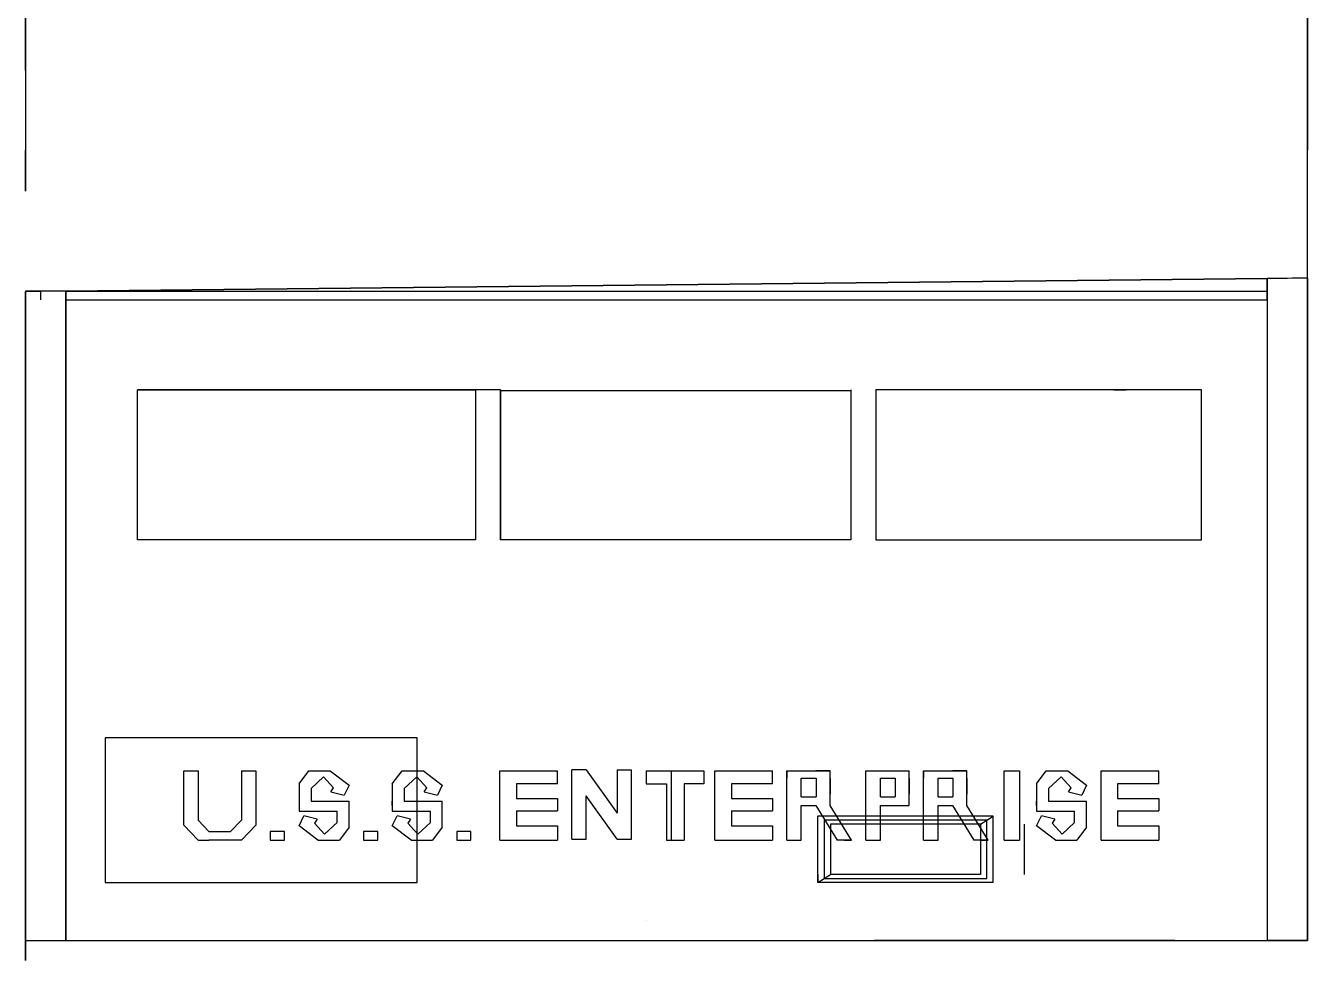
# Model space of a CAD drawing. Header units: inches. Extents: x -4.5 to 5.9, y -13.1 to 0.3.
# Drawn here: x -2.52 to 3.88, y -13.13 to -8.46 of the extents above; entities that cross this region are included whole.
import ezdxf

# ---------------------------------------------------------------- set-up
doc = ezdxf.new("R2010")
doc.units = ezdxf.units.IN
doc.header["$MEASUREMENT"] = 0

msp = doc.modelspace()

# ---------------------------------------------------------------- linework, layer by layer
at = {"extrusion": (1, -1.83697e-16, -4.28626e-16)}
for p, q in [((3.8758, -9.7188, 7.3804), (3.8758, -0.2265, 7.3804)), ((3.8758, -9.7188, 7.4804), (3.8758, -9.7188, 7.5804)), ((3.8758, -9.7188, 7.4804), (3.8758, -9.7188, 7.3804)), ((-2.4507, -9.7837, 11.6069), (-2.4507, -9.8265, 11.6069)), ((-2.4507, -9.7837, 11.6069), (-2.4507, -9.8265, 11.6069))]:
    msp.add_line(p, q, dxfattribs=at)
at = {"extrusion": (-1, 1.83697e-16, 2.22045e-16)}
msp.add_line((3.8758, -8.6825, 8.2308), (3.8758, -8.2139, 7.6724), dxfattribs=at)
at = {"extrusion": (-1.83697e-16, -1, 2.22045e-16)}
for p, q in [((3.8758, -8.338, 8.0134), (3.8758, -8.5862, 8.011)), ((3.2142, -13.0265, 7.3804), (1.7142, -13.0265, 7.3804))]:
    msp.add_line(p, q, dxfattribs=at)
at = {"extrusion": (1, -1.22467e-16, -6.6219e-17)}
for p, q in [((-2.5242, -8.4981, 8.4506), (-2.5242, -9.285, 8.4506)), ((-2.5242, -8.4981, 8.011), (-2.5242, -9.08, 8.011)), ((-2.5242, -8.4981, 8.4506), (-2.5242, -8.6825, 8.2308)), ((-2.5242, -8.6825, 8.2308), (-2.5242, -8.4981, 8.011)), ((3.8758, -8.4981, 8.011), (3.8758, -9.08, 8.011)), ((3.8758, -8.4981, 8.011), (3.8758, -8.6825, 8.2308)), ((3.8758, -8.6825, 8.2308), (3.8758, -8.4981, 8.4506))]:
    msp.add_line(p, q, dxfattribs=at)
at = {"extrusion": (-1, -3.67394e-16, 1.10218e-15)}
msp.add_line((3.8758, -9.285, 8.4506), (3.8758, -8.4981, 8.4506), dxfattribs=at)
at = {"extrusion": (1, 3.67394e-16, 9.79717e-16)}
msp.add_line((-2.5242, -9.285, 8.4506), (-2.5242, -9.08, 8.011), dxfattribs=at)
at = {"extrusion": (-1, -1.04157e-15, 3.20016e-15)}
msp.add_line((3.8758, -9.285, 8.4506), (3.8758, -9.08, 8.011), dxfattribs=at)
for p, q in [((3.6758, -9.7209, 5.0971), (-2.3242, -9.7837, 5.0971)), ((-2.3242, -9.7837, 5.4804), (3.6758, -9.7209, 5.4804)), ((3.6758, -9.7209, 5.0971), (-2.3242, -9.7837, 5.0971)), ((-2.3242, -9.7837, 5.4804), (3.6758, -9.7209, 5.4804)), ((-2.3242, -9.7837, 5.3804), (3.6758, -9.7209, 5.3804)), ((3.6758, -9.7209, 4.9971), (-2.3242, -9.7837, 4.9971)), ((3.8758, -9.7188, 7.4804), (3.6758, -9.7209, 7.4804)), ((3.8758, -9.7188, 7.4804), (3.6758, -9.7209, 7.4804)), ((3.8758, -9.7188, 7.3804), (3.6758, -9.7209, 7.3804)), ((3.6758, -9.7209, 5.1253), (3.6758, -9.7209, 5.0971)), ((3.6758, -9.8265, 5.0971), (3.6758, -9.7209, 5.0971)), ((3.6758, -9.7209, 7.4804), (3.6758, -13.0265, 7.4804)), ((3.6758, -9.7209, 5.4804), (3.6758, -9.7209, 7.4804)), ((3.6758, -9.7209, 5.4804), (3.6758, -9.8265, 5.4804)), ((3.6758, -9.7209, 5.1253), (3.6758, -9.7209, 5.0971)), ((3.6758, -9.8265, 5.0971), (3.6758, -9.7209, 5.0971)), ((3.6758, -9.7209, 7.4804), (3.6758, -13.0265, 7.4804)), ((3.6758, -9.7209, 5.4804), (3.6758, -9.7209, 7.4804)), ((3.6758, -9.7209, 5.4804), (3.6758, -9.8265, 5.4804)), ((3.6758, -9.7209, 7.3804), (3.6758, -9.7837, 7.3804)), ((3.6758, -9.8265, 4.9971), (3.6758, -9.7209, 4.9971)), ((3.6758, -9.7209, 5.3804), (3.6758, -9.7837, 5.3804)), ((3.6758, -9.7209, 7.3804), (3.6758, -9.7209, 5.3804)), ((3.6758, -9.7209, 4.9971), (3.6758, -9.7209, 5.0253)), ((3.8758, -13.0265, 7.4804), (3.8758, -9.7188, 7.4804)), ((3.8758, -9.7188, 7.4804), (3.8758, -9.7188, 5.1249)), ((3.8758, -13.0265, 7.4804), (3.8758, -9.7188, 7.4804)), ((3.8758, -9.7188, 7.4804), (3.8758, -9.7188, 5.1249)), ((3.8758, -9.7188, 7.3804), (3.8758, -9.7188, 5.0249)), ((3.8758, -9.7188, 7.3804), (3.8758, -13.0265, 7.3804)), ((-2.3242, -9.7837, 7.4804), (-2.5242, -9.7858, 7.4804)), ((-2.3242, -9.7837, 7.4804), (-2.5242, -9.7858, 7.4804)), ((-2.3242, -9.7837, 11.8042), (-2.5242, -9.7837, 11.8042)), ((-2.3242, -9.7837, 7.3804), (-2.5242, -9.7858, 7.3804)), ((-2.5242, -9.7858, 5.1403), (-2.5242, -9.7858, 7.4804)), ((-2.5242, -9.7858, 7.4804), (-2.5242, -13.0265, 7.4804)), ((-2.5242, -9.7858, 5.1403), (-2.5242, -9.7858, 7.4804)), ((-2.5242, -9.7858, 7.3804), (-2.5242, -13.0265, 7.3804)), ((-2.5242, -9.7858, 5.0403), (-2.5242, -9.7858, 7.3804)), ((-2.3242, -13.0265, 7.4804), (-2.3242, -9.7837, 7.4804)), ((-2.3242, -9.7837, 7.4804), (-2.3242, -9.7837, 5.4804)), ((-2.3242, -13.0265, 7.4804), (-2.3242, -9.7837, 7.4804)), ((-2.3242, -9.7837, 7.4804), (-2.3242, -9.7837, 5.4804)), ((-2.3242, -9.7837, 4.9971), (-2.3242, -9.7837, 5.0398)), ((-2.3242, -9.7837, 4.9971), (-2.3242, -9.8265, 4.9971)), ((-2.3242, -9.7837, 5.3804), (3.6758, -9.7837, 5.3804)), ((-2.3242, -9.7837, 7.3804), (3.6758, -9.7837, 7.3804)), ((-2.3242, -9.7837, 7.3804), (-2.3242, -9.7837, 5.3804)), ((3.6758, -9.7837, 7.3804), (3.6758, -9.7837, 5.3804)), ((-2.3242, -9.8265, 5.0971), (3.6758, -9.8265, 5.0971)), ((-2.3242, -9.8265, 5.4804), (3.6758, -9.8265, 5.4804)), ((-2.3242, -9.8265, 5.0971), (3.6758, -9.8265, 5.0971)), ((-2.3242, -9.8265, 5.4804), (3.6758, -9.8265, 5.4804)), ((-2.3242, -9.8265, 5.0502), (-2.3242, -9.8265, 4.9971)), ((-2.3242, -9.8265, 4.9971), (3.6758, -9.8265, 4.9971)), ((-2.3242, -9.8265, 5.0502), (3.6758, -9.8265, 5.0502)), ((3.6758, -9.8265, 5.1502), (3.6758, -9.8265, 5.0971)), ((3.6758, -9.8265, 5.4804), (3.6758, -9.8265, 5.1502)), ((3.6758, -9.8265, 5.1502), (3.6758, -9.8265, 5.0971)), ((3.6758, -9.8265, 5.4804), (3.6758, -9.8265, 5.1502)), ((3.6758, -9.8265, 5.0502), (3.6758, -9.8265, 4.9971)), ((2.4642, -12.6973, 6.9077), (2.4642, -12.4462, 6.6101)), ((0.5758, -12.9265, 7.5804), (0.5758, -12.9265, 7.3804)), ((-2.5242, -13.0265, 7.4804), (-2.3242, -13.0265, 7.4804)), ((-2.5242, -13.0265, 7.4804), (-2.3242, -13.0265, 7.4804)), ((-2.5242, -13.0265, 7.3804), (3.8758, -13.0265, 7.3804)), ((3.8758, -13.0265, 7.4804), (3.6758, -13.0265, 7.4804)), ((3.8758, -13.0265, 7.4804), (3.6758, -13.0265, 7.4804))]:
    msp.add_line(p, q)
at = {"extrusion": (-6.12323e-17, -1, 6.12323e-17)}
msp.add_line((-2.3242, -9.7837, 11.8042), (-2.5242, -9.7837, 11.8042), dxfattribs=at)
at = {"extrusion": (9.78233e-16, -0.8, 0.6)}
for p, q in [((-0.1536, -10.2765, 10.8804), (-1.9661, -10.2765, 10.8804)), ((-0.2783, -10.2798, 10.8761), (-0.2783, -11.0265, 9.8804)), ((-0.1536, -10.2765, 10.8804), (-0.1536, -11.0265, 9.8804)), ((-0.1533, -10.2798, 10.8761), (-0.1533, -11.0265, 9.8804)), ((1.5964, -10.2765, 10.8804), (1.5964, -11.0265, 9.8804)), ((1.7214, -10.2755, 10.8818), (1.7214, -11.0265, 9.8804)), ((2.9089, -10.2765, 10.8804), (2.9714, -10.2765, 10.8804))]:
    msp.add_line(p, q, dxfattribs=at)
at = {"color": 250, "extrusion": (-1.46707e-16, -0.798636, 0.601815)}
for p, q in [((-1.7348, -12.1799, 8.3404), (-1.6628, -12.1799, 8.3404)), ((-1.7348, -12.4515, 7.98), (-1.7348, -12.1799, 8.3404)), ((-1.6628, -12.1799, 8.3404), (-1.6628, -12.4269, 8.0126)), ((-1.4468, -12.1799, 8.3404), (-1.4468, -12.4269, 8.0126)), ((-1.4468, -12.1799, 8.3404), (-1.3748, -12.1799, 8.3404)), ((-1.3748, -12.1799, 8.3404), (-1.3748, -12.4515, 7.98)), ((-1.1588, -12.2449, 8.2541), (-1.1103, -12.1799, 8.3404)), ((-1.1103, -12.1799, 8.3404), (-1.0031, -12.1799, 8.3404)), ((-1.0366, -12.2104, 8.2999), (-1.0991, -12.2681, 8.2234)), ((-0.9863, -12.2652, 8.2272), (-1.0366, -12.2104, 8.2999)), ((-1.0031, -12.1799, 8.3404), (-0.9092, -12.252, 8.2447)), ((-0.6932, -12.2449, 8.2541), (-0.6447, -12.1799, 8.3404)), ((-0.6447, -12.1799, 8.3404), (-0.5375, -12.1799, 8.3404)), ((-0.571, -12.2104, 8.2999), (-0.6335, -12.2681, 8.2234)), ((-0.5207, -12.2652, 8.2272), (-0.571, -12.2104, 8.2999)), ((-0.5375, -12.1799, 8.3404), (-0.4436, -12.252, 8.2447)), ((-0.1568, -12.5265, 7.8804), (-0.1568, -12.1799, 8.3404)), ((-0.1568, -12.1799, 8.3404), (0.1312, -12.1799, 8.3404)), ((0.1312, -12.2449, 8.2541), (0.1312, -12.1799, 8.3404)), ((0.2032, -12.5213, 7.8873), (0.2032, -12.1747, 8.3473)), ((0.2752, -12.1747, 8.3473), (0.2032, -12.1747, 8.3473)), ((0.2752, -12.1747, 8.3473), (0.4295, -12.3914, 8.0598)), ((0.4295, -12.1747, 8.3473), (0.4295, -12.3914, 8.0598)), ((0.4295, -12.1747, 8.3473), (0.5015, -12.1747, 8.3473)), ((0.5015, -12.5213, 7.8873), (0.5015, -12.1747, 8.3473)), ((0.5735, -12.1799, 8.3404), (0.8615, -12.1799, 8.3404)), ((0.5735, -12.1799, 8.3404), (0.5735, -12.2449, 8.2541)), ((0.8615, -12.1799, 8.3404), (0.8615, -12.2449, 8.2541)), ((0.917, -12.5265, 7.8804), (0.917, -12.1799, 8.3404)), ((0.917, -12.1799, 8.3404), (1.205, -12.1799, 8.3404)), ((1.205, -12.2449, 8.2541), (1.205, -12.1799, 8.3404)), ((1.277, -12.5265, 7.8804), (1.277, -12.1799, 8.3404)), ((1.277, -12.1799, 8.3404), (1.493, -12.1799, 8.3404)), ((1.277, -12.1799, 8.3404), (1.421, -12.1799, 8.3404)), ((1.277, -12.1799, 8.3404), (1.277, -12.2162, 8.2923)), ((1.349, -12.3096, 8.1683), (1.349, -12.2162, 8.2923)), ((1.349, -12.2162, 8.2923), (1.4227, -12.2162, 8.2923)), ((1.493, -12.1799, 8.3404), (1.421, -12.1799, 8.3404)), ((1.4227, -12.2162, 8.2923), (1.4227, -12.3096, 8.1683)), ((1.493, -12.3529, 8.1108), (1.493, -12.1799, 8.3404)), ((1.493, -12.2162, 8.2923), (1.493, -12.2971, 8.1848)), ((1.6717, -12.5265, 7.8804), (1.6717, -12.1799, 8.3404)), ((1.6717, -12.1799, 8.3404), (1.8877, -12.1799, 8.3404)), ((1.7437, -12.3096, 8.1683), (1.7437, -12.2162, 8.2923)), ((1.7437, -12.2162, 8.2923), (1.8174, -12.2162, 8.2923)), ((1.8174, -12.2162, 8.2923), (1.8174, -12.3096, 8.1683)), ((1.8877, -12.3529, 8.1108), (1.8877, -12.1799, 8.3404)), ((1.8877, -12.2162, 8.2923), (1.8877, -12.2971, 8.1848)), ((1.9597, -12.5262, 7.8808), (1.9597, -12.1796, 8.3408)), ((1.9597, -12.1796, 8.3408), (2.1757, -12.1796, 8.3408)), ((1.9597, -12.1796, 8.3408), (2.1037, -12.1796, 8.3408)), ((1.9597, -12.1796, 8.3408), (1.9597, -12.2158, 8.2927)), ((2.0317, -12.3092, 8.1688), (2.0317, -12.2158, 8.2927)), ((2.0317, -12.2158, 8.2927), (2.1054, -12.2158, 8.2927)), ((2.1757, -12.1796, 8.3408), (2.1037, -12.1796, 8.3408)), ((2.1054, -12.2158, 8.2927), (2.1054, -12.3092, 8.1688)), ((2.1757, -12.3525, 8.1113), (2.1757, -12.1796, 8.3408)), ((2.1757, -12.2158, 8.2927), (2.1757, -12.2968, 8.1853)), ((2.3611, -12.5262, 7.8808), (2.3611, -12.1799, 8.3404)), ((2.3611, -12.1799, 8.3404), (2.4381, -12.1799, 8.3404)), ((2.4381, -12.1799, 8.3404), (2.4381, -12.5265, 7.8804)), ((2.5238, -12.2449, 8.2541), (2.5723, -12.1799, 8.3404)), ((2.5723, -12.1799, 8.3404), (2.6795, -12.1799, 8.3404)), ((2.646, -12.2104, 8.2999), (2.5835, -12.2681, 8.2234)), ((2.6963, -12.2652, 8.2272), (2.646, -12.2104, 8.2999)), ((2.6795, -12.1799, 8.3404), (2.7734, -12.252, 8.2447)), ((2.8454, -12.5265, 7.8804), (2.8454, -12.1799, 8.3404)), ((2.8454, -12.1799, 8.3404), (3.1334, -12.1799, 8.3404)), ((3.1334, -12.2449, 8.2541), (3.1334, -12.1799, 8.3404)), ((-1.1588, -12.2449, 8.2541), (-1.1588, -12.3818, 8.0724)), ((-1.0991, -12.2681, 8.2234), (-1.0991, -12.3316, 8.1391)), ((-1.0001, -12.2849, 8.2011), (-0.9863, -12.2652, 8.2272)), ((-1.0001, -12.2849, 8.2011), (-0.9337, -12.3017, 8.1788)), ((-0.9092, -12.252, 8.2447), (-0.9337, -12.3017, 8.1788)), ((-0.6932, -12.2449, 8.2541), (-0.6932, -12.3316, 8.1391)), ((-0.6335, -12.2681, 8.2234), (-0.6335, -12.3316, 8.1391)), ((-0.5344, -12.2849, 8.2011), (-0.5207, -12.2652, 8.2272)), ((-0.5344, -12.2849, 8.2011), (-0.4681, -12.3017, 8.1788)), ((-0.4436, -12.252, 8.2447), (-0.4681, -12.3017, 8.1788)), ((0.1312, -12.2449, 8.2541), (-0.074, -12.2449, 8.2541)), ((-0.074, -12.2449, 8.2541), (-0.074, -12.3173, 8.1581)), ((0.5735, -12.2449, 8.2541), (0.6758, -12.2449, 8.2541)), ((0.6758, -12.2449, 8.2541), (0.6758, -12.5265, 7.8804)), ((0.8615, -12.2449, 8.2541), (0.7644, -12.2449, 8.2541)), ((0.7644, -12.2449, 8.2541), (0.7644, -12.5265, 7.8804)), ((1.205, -12.2449, 8.2541), (0.9998, -12.2449, 8.2541)), ((0.9998, -12.2449, 8.2541), (0.9998, -12.3173, 8.1581)), ((2.5238, -12.2449, 8.2541), (2.5238, -12.3316, 8.1391)), ((2.5835, -12.2681, 8.2234), (2.5835, -12.3316, 8.1391)), ((2.6825, -12.2849, 8.2011), (2.6963, -12.2652, 8.2272)), ((2.6825, -12.2849, 8.2011), (2.7489, -12.3017, 8.1788)), ((2.7734, -12.252, 8.2447), (2.7489, -12.3017, 8.1788)), ((3.1334, -12.2449, 8.2541), (2.9282, -12.2449, 8.2541)), ((2.9282, -12.2449, 8.2541), (2.9282, -12.3173, 8.1581)), ((-1.0991, -12.3316, 8.1391), (-0.9092, -12.3316, 8.1391)), ((-0.9092, -12.3818, 8.0724), (-0.9092, -12.3316, 8.1391)), ((-0.6932, -12.3532, 8.1104), (-0.6932, -12.3316, 8.1391)), ((-0.6932, -12.3316, 8.1391), (-0.6932, -12.3818, 8.0724)), ((-0.6335, -12.3316, 8.1391), (-0.4436, -12.3316, 8.1391)), ((-0.4436, -12.3818, 8.0724), (-0.4436, -12.3316, 8.1391)), ((-0.074, -12.3173, 8.1581), (0.1312, -12.3173, 8.1581)), ((0.1312, -12.3173, 8.1581), (0.1312, -12.3788, 8.0765)), ((0.2752, -12.5213, 7.8873), (0.2752, -12.3047, 8.1748)), ((0.4295, -12.5213, 7.8873), (0.2752, -12.3047, 8.1748)), ((0.9998, -12.3173, 8.1581), (1.205, -12.3173, 8.1581)), ((1.205, -12.3173, 8.1581), (1.205, -12.3788, 8.0765)), ((1.349, -12.3096, 8.1683), (1.4227, -12.3096, 8.1683)), ((1.493, -12.3529, 8.1108), (1.493, -12.3096, 8.1683)), ((1.7437, -12.3096, 8.1683), (1.8174, -12.3096, 8.1683)), ((1.8877, -12.3529, 8.1108), (1.8877, -12.3096, 8.1683)), ((2.0317, -12.3092, 8.1688), (2.1054, -12.3092, 8.1688)), ((2.1757, -12.3525, 8.1113), (2.1757, -12.3092, 8.1688)), ((2.5238, -12.3532, 8.1104), (2.5238, -12.3316, 8.1391)), ((2.5238, -12.3316, 8.1391), (2.5238, -12.3818, 8.0724)), ((2.5835, -12.3316, 8.1391), (2.7734, -12.3316, 8.1391)), ((2.7734, -12.3818, 8.0724), (2.7734, -12.3316, 8.1391)), ((2.9282, -12.3173, 8.1581), (3.1334, -12.3173, 8.1581)), ((3.1334, -12.3173, 8.1581), (3.1334, -12.3788, 8.0765)), ((-1.1588, -12.3818, 8.0724), (-0.9689, -12.3818, 8.0724)), ((-1.1588, -12.4545, 7.976), (-1.1343, -12.4048, 8.042)), ((-1.0679, -12.4216, 8.0197), (-1.1343, -12.4048, 8.042)), ((-0.9689, -12.4383, 7.9974), (-0.9689, -12.3818, 8.0724)), ((-0.9092, -12.4615, 7.9666), (-0.9092, -12.3818, 8.0724)), ((-0.6932, -12.3818, 8.0724), (-0.5033, -12.3818, 8.0724)), ((-0.6932, -12.4545, 7.976), (-0.6687, -12.4048, 8.042)), ((-0.6023, -12.4216, 8.0197), (-0.6687, -12.4048, 8.042)), ((-0.5033, -12.4383, 7.9974), (-0.5033, -12.3818, 8.0724)), ((-0.4436, -12.4615, 7.9666), (-0.4436, -12.3818, 8.0724)), ((-0.074, -12.3788, 8.0765), (0.1312, -12.3788, 8.0765)), ((-0.074, -12.3788, 8.0765), (-0.074, -12.4546, 7.9758)), ((0.9998, -12.3788, 8.0765), (1.205, -12.3788, 8.0765)), ((0.9998, -12.3788, 8.0765), (0.9998, -12.4546, 7.9758)), ((1.349, -12.5265, 7.8804), (1.349, -12.3529, 8.1108)), ((1.349, -12.3529, 8.1108), (1.421, -12.3529, 8.1108)), ((1.421, -12.3529, 8.1108), (1.5277, -12.5265, 7.8804)), ((1.5997, -12.5265, 7.8804), (1.493, -12.3529, 8.1108)), ((1.7437, -12.5265, 7.8804), (1.7437, -12.3529, 8.1108)), ((1.7437, -12.3529, 8.1108), (1.8877, -12.3529, 8.1108)), ((2.0317, -12.5262, 7.8808), (2.0317, -12.3525, 8.1113)), ((2.0317, -12.3525, 8.1113), (2.1037, -12.3525, 8.1113)), ((2.1037, -12.3525, 8.1113), (2.2104, -12.5262, 7.8808)), ((2.2824, -12.5262, 7.8808), (2.1757, -12.3525, 8.1113)), ((2.5238, -12.3818, 8.0724), (2.7137, -12.3818, 8.0724)), ((2.5238, -12.4545, 7.976), (2.5483, -12.4048, 8.042)), ((2.6146, -12.4216, 8.0197), (2.5483, -12.4048, 8.042)), ((2.7137, -12.4383, 7.9974), (2.7137, -12.3818, 8.0724)), ((2.7734, -12.4615, 7.9666), (2.7734, -12.3818, 8.0724)), ((2.9282, -12.3788, 8.0765), (3.1334, -12.3788, 8.0765)), ((2.9282, -12.3788, 8.0765), (2.9282, -12.4546, 7.9758)), ((-1.6628, -12.5265, 7.8804), (-1.7348, -12.4515, 7.98)), ((-1.6088, -12.4832, 7.9379), (-1.6628, -12.4269, 8.0126)), ((-1.5008, -12.4832, 7.9379), (-1.4468, -12.4269, 8.0126)), ((-1.4468, -12.5265, 7.8804), (-1.3748, -12.4515, 7.98)), ((-1.0649, -12.5265, 7.8804), (-1.1588, -12.4545, 7.976)), ((-1.0679, -12.4216, 8.0197), (-1.0817, -12.4413, 7.9936)), ((-1.0817, -12.4413, 7.9936), (-1.0314, -12.496, 7.9209)), ((-1.0314, -12.496, 7.9209), (-0.9689, -12.4383, 7.9974)), ((-0.9092, -12.4615, 7.9666), (-0.9577, -12.5265, 7.8804)), ((-0.5993, -12.5265, 7.8804), (-0.6932, -12.4545, 7.976)), ((-0.6023, -12.4216, 8.0197), (-0.6161, -12.4413, 7.9936)), ((-0.6161, -12.4413, 7.9936), (-0.5658, -12.496, 7.9209)), ((-0.5658, -12.496, 7.9209), (-0.5033, -12.4383, 7.9974)), ((-0.4436, -12.4615, 7.9666), (-0.4921, -12.5265, 7.8804)), ((-0.074, -12.4546, 7.9758), (0.1312, -12.4546, 7.9758)), ((0.1312, -12.4546, 7.9758), (0.1312, -12.5265, 7.8804)), ((0.9998, -12.4546, 7.9758), (1.205, -12.4546, 7.9758)), ((1.205, -12.4546, 7.9758), (1.205, -12.5265, 7.8804)), ((2.6177, -12.5265, 7.8804), (2.5238, -12.4545, 7.976)), ((2.6146, -12.4216, 8.0197), (2.6009, -12.4413, 7.9936)), ((2.6009, -12.4413, 7.9936), (2.6512, -12.496, 7.9209)), ((2.6512, -12.496, 7.9209), (2.7137, -12.4383, 7.9974)), ((2.7734, -12.4615, 7.9666), (2.7249, -12.5265, 7.8804)), ((2.9282, -12.4546, 7.9758), (3.1334, -12.4546, 7.9758)), ((3.1334, -12.4546, 7.9758), (3.1334, -12.5265, 7.8804)), ((-1.6628, -12.5265, 7.8804), (-1.6088, -12.5265, 7.8804)), ((-1.6088, -12.4832, 7.9379), (-1.5008, -12.4832, 7.9379)), ((-1.4468, -12.5265, 7.8804), (-1.6088, -12.5265, 7.8804)), ((-1.232, -12.4832, 7.9379), (-1.3028, -12.4832, 7.9379)), ((-1.3028, -12.4832, 7.9379), (-1.3028, -12.5265, 7.8804)), ((-1.3028, -12.5265, 7.8804), (-1.232, -12.5265, 7.8804)), ((-1.232, -12.5265, 7.8804), (-1.232, -12.4832, 7.9379)), ((-1.0649, -12.5265, 7.8804), (-0.9577, -12.5265, 7.8804)), ((-0.7664, -12.4832, 7.9379), (-0.8372, -12.4832, 7.9379)), ((-0.8372, -12.4832, 7.9379), (-0.8372, -12.5265, 7.8804)), ((-0.8372, -12.5265, 7.8804), (-0.7664, -12.5265, 7.8804)), ((-0.7664, -12.5265, 7.8804), (-0.7664, -12.4832, 7.9379)), ((-0.5993, -12.5265, 7.8804), (-0.4921, -12.5265, 7.8804)), ((-0.3008, -12.4832, 7.9379), (-0.3716, -12.4832, 7.9379)), ((-0.3716, -12.4832, 7.9379), (-0.3716, -12.5265, 7.8804)), ((-0.3716, -12.5265, 7.8804), (-0.3008, -12.5265, 7.8804)), ((-0.3008, -12.5265, 7.8804), (-0.3008, -12.4832, 7.9379)), ((-0.1568, -12.5265, 7.8804), (0.1312, -12.5265, 7.8804)), ((0.2032, -12.5213, 7.8873), (0.2752, -12.5213, 7.8873)), ((0.4295, -12.5213, 7.8873), (0.5015, -12.5213, 7.8873)), ((0.6758, -12.5265, 7.8804), (0.7644, -12.5265, 7.8804)), ((0.917, -12.5265, 7.8804), (1.205, -12.5265, 7.8804)), ((1.277, -12.5265, 7.8804), (1.349, -12.5265, 7.8804)), ((1.5997, -12.5265, 7.8804), (1.5277, -12.5265, 7.8804)), ((1.5637, -12.5265, 7.8804), (1.5997, -12.5265, 7.8804)), ((1.6717, -12.5265, 7.8804), (1.7437, -12.5265, 7.8804)), ((1.9597, -12.5262, 7.8808), (2.0317, -12.5262, 7.8808)), ((2.2824, -12.5262, 7.8808), (2.2104, -12.5262, 7.8808)), ((2.2464, -12.5262, 7.8808), (2.2824, -12.5262, 7.8808)), ((2.3611, -12.5262, 7.8808), (2.4381, -12.5262, 7.8808)), ((2.6177, -12.5265, 7.8804), (2.7249, -12.5265, 7.8804)), ((2.8454, -12.5265, 7.8804), (3.1334, -12.5265, 7.8804))]:
    msp.add_line(p, q, dxfattribs=at)
at = {"color": 250, "extrusion": (2.42423e-17, 0.798636, -0.601815)}
msp.add_line((0.4295, -12.1747, 8.3473), (0.4295, -12.348, 8.1173), dxfattribs=at)
at = {"color": 250, "extrusion": (9.53546e-16, -0.934392, 0.356247)}
msp.add_line((0.6993, -12.1799, 8.3404), (0.6993, -12.5265, 7.8804), dxfattribs=at)
at = {"extrusion": (1.83697e-16, 1, -6.66134e-16)}
for p, q in [((2.3064, -12.4059, 6.5623), (1.4314, -12.4059, 6.5623)), ((1.4314, -12.7376, 6.9555), (1.4314, -12.4059, 6.5623)), ((2.2439, -12.4462, 6.6101), (2.3064, -12.4059, 6.5623)), ((2.3064, -12.7376, 6.9555), (2.3064, -12.4059, 6.5623)), ((2.2439, -12.4462, 6.6101), (1.4939, -12.4462, 6.6101)), ((1.4939, -12.4462, 6.6101), (1.4939, -12.6973, 6.9077)), ((2.2439, -12.4462, 6.6101), (1.4939, -12.4462, 6.6101)), ((2.2439, -12.4462, 6.6101), (2.2439, -12.6973, 6.9077)), ((2.2439, -12.4462, 6.6101), (2.2439, -12.6973, 6.9077)), ((1.4314, -12.6973, 6.9077), (1.4314, -12.7376, 6.9555)), ((1.4314, -12.7376, 6.9555), (1.4939, -12.6973, 6.9077)), ((2.2439, -12.6973, 6.9077), (1.4939, -12.6973, 6.9077)), ((2.3064, -12.7376, 6.9555), (1.4314, -12.7376, 6.9555))]:
    msp.add_line(p, q, dxfattribs=at)
at = {"extrusion": (-1, -3.67394e-16, 1.10218e-15), "elevation": 2.5242}
msp.add_lwpolyline([(8.2139, 8.7893), (8.4172, 8.2308), (8.2139, 7.6724), (8.6825, 8.2308)], close=True, dxfattribs=at)
at = {"extrusion": (1, 1.04157e-15, -1.11826e-15), "elevation": 3.8758}
msp.add_lwpolyline([(-8.2139, 8.7893), (-8.4172, 8.2308), (-8.2139, 7.6724), (-8.6825, 8.2308)], close=True, dxfattribs=at)
at = {"extrusion": (9.78233e-16, -0.8, 0.6), "elevation": 14.7495}
for points in [[(-0.2783, 1.2884), (-1.9661, 1.2884), (-1.9661, 2.5384), (-0.2783, 2.5384)], [(-0.1536, 2.5384), (-0.1536, 2.5384), (-0.1536, 1.2884), (-0.1536, 1.2884)], [(1.5964, 1.2884), (-0.1533, 1.2884), (-0.1533, 2.533), (1.5964, 2.533)], [(1.7214, 1.2884), (3.3464, 1.2884), (3.3464, 2.5384), (1.7214, 2.5384)]]:
    msp.add_lwpolyline(points, close=True, dxfattribs=at)
at = {"extrusion": (1.4072e-16, 0.766044, 0.642788), "elevation": -5.2866}
msp.add_lwpolyline([(2.1278, 12.3908), (2.1278, 13.5158), (0.5686, 13.5158), (0.5686, 12.3908)], close=True, dxfattribs=at)
at = {"extrusion": (-1.40407e-16, -0.764337, -0.644816), "elevation": 5.2508}
msp.add_lwpolyline([(1.4627, 13.4985), (2.2752, 13.4985), (2.2752, 13.0466), (1.4627, 13.0466)], close=True, dxfattribs=at)
at = {"extrusion": (-1, 1.83697e-16, 7.9602e-16), "elevation": 2.5242}
msp.add_lwpolyline([(12.9265, 7.5804), (13.1265, 7.5804), (13.1265, 7.3804), (12.9265, 7.3804)], close=True, dxfattribs=at)
at = {"extrusion": (-1, 1.83697e-16, 7.9602e-16)}
for centre, start, end in [((8.576, 10.2299, -3.6758), 282.64203, 283.83056), ((8.576, 10.2299, -3.6758), 282.64203, 283.83056), ((8.576, 10.2299, 2.3242), 283.83056, 328.29303), ((8.576, 10.2299, 2.3242), 283.83056, 328.29303), ((8.576, 10.2299, -3.6758), 283.83056, 328.29303), ((8.576, 10.2299, -3.6758), 283.83056, 328.29303)]:
    msp.add_arc(centre, 5.2314, start, end, dxfattribs=at)
at = {"extrusion": (-1, 1.22467e-16, 1.83693e-16)}
msp.add_arc((8.576, 10.1299, -3.6758), 5.2314, 282.64203, 283.83056, dxfattribs=at)
at = {"extrusion": (1, -1.83697e-16, -4.28626e-16)}
for centre, end in [((-8.576, 10.2299, 3.8758), 257.38146), ((-8.576, 10.2299, 3.8758), 257.38146), ((-8.576, 10.2299, -2.5242), 256.62874), ((-8.576, 10.2299, -2.5242), 256.62874)]:
    msp.add_arc(centre, 5.2314, 211.70697, end, dxfattribs=at)
at = {"extrusion": (1, -3.44511e-16, 4.04453e-21)}
msp.add_arc((-8.576, 10.1299, 3.8758), 5.2314, 211.70697, 257.38146, dxfattribs=at)
at = {"extrusion": (-6.12323e-17, -1, 6.12323e-17)}
for centre, radius, start in [((-2.2117, 11.8042, 9.7837), 0.3125, 73.7398), ((-1.9992, 11.8042, 9.7837), 0.325, 112.61986)]:
    msp.add_arc(centre, radius, start, 180, dxfattribs=at)
at = {"extrusion": (1, -1.22467e-16, -3.6739e-16)}
msp.add_arc((-8.576, 10.1299, -2.5242), 5.2314, 211.70697, 256.62874, dxfattribs=at)
at = {"extrusion": (1, -1.22467e-16, -1.83693e-16)}
msp.add_arc((-8.576, 10.1299, -2.3242), 5.2314, 256.16944, 256.6523, dxfattribs=at)
at = {"extrusion": (-0.010463, 0.999945, -2.03598e-16)}
msp.add_ellipse((113.0984, -8.576, 10.2299), major_axis=(-499.9682, -5.2314), ratio=0.010463, start_param=-1.350561, end_param=-1.350151, dxfattribs=at)
msp.add_ellipse((113.0984, -8.576, 10.2299), major_axis=(-499.9682, -5.2314), ratio=0.010463, start_param=-1.350561, end_param=-1.350151, dxfattribs=at)
at = {"extrusion": (-0.010463, 0.999945, -2.11284e-16)}
for start_param, end_param in [(-1.350561, -1.350151), (-1.337835, -1.337424)]:
    msp.add_ellipse((113.0984, -8.576, 10.1299), major_axis=(-499.9682, -5.2314), ratio=0.010463, start_param=start_param, end_param=end_param, dxfattribs=at)

doc.saveas('drawing.dxf')
